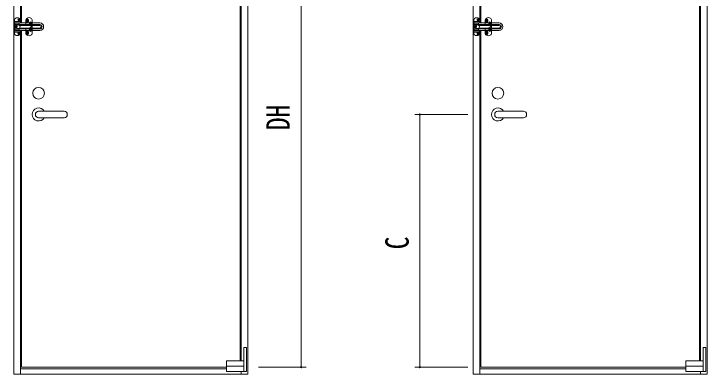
# Model space of a CAD drawing. Units: millimetres, scale not verified. Extents: x -397 to 397, y -282 to 282.
# Drawn here: x 123.7 to 254.1, y 146.2 to 213.9 of the extents above; entities that cross this region are included whole.
import ezdxf
from ezdxf.enums import TextEntityAlignment as Align

# ---------------------------------------------------------------- set-up
doc = ezdxf.new("R2010")
doc.units = ezdxf.units.MM
doc.header["$LTSCALE"] = 2
doc.layers.add('0-5_YKK_A1', color=4, linetype='Continuous', lineweight=18)
doc.layers.add('0-6_YKK_D', color=6, linetype='Continuous', lineweight=18)
doc.styles.add('ＭＳ ゴシック', font='')
doc.styles.get('ＭＳ ゴシック').set_extended_font_data('MS Gothic')

msp = doc.modelspace()

# ---------------------------------------------------------------- linework, layer by layer
at = {"layer": '0-5_YKK_A1'}
for p, q in [((210.053, 146.193), (210.053, 245.943)), ((254.053, 245.943), (254.053, 146.193)), ((123.68, 146.193), (123.68, 244.943)), ((167.68, 244.943), (167.68, 146.193)), ((211.303, 212.193), (211.303, 244.193)), ((211.503, 243.993), (211.503, 212.193)), ((124.93, 212.193), (124.93, 243.693)), ((125.13, 243.493), (125.13, 212.193)), ((252.603, 148.692), (252.603, 242.943)), ((252.803, 242.943), (252.803, 148.692)), ((166.23, 148.692), (166.23, 242.443)), ((166.43, 242.443), (166.43, 148.692)), ((123.805, 210.194), (123.805, 212.793)), ((124.483, 212.818), (124.53, 212.818)), ((124.483, 212.768), (124.53, 212.768)), ((124.58, 212.916), (124.58, 212.868)), ((124.58, 212.671), (124.58, 212.718)), ((124.63, 212.916), (124.63, 212.868)), ((124.63, 212.671), (124.63, 212.718)), ((124.728, 212.818), (124.68, 212.818)), ((124.728, 212.768), (124.68, 212.768)), ((124.905, 212.206), (124.905, 212.793)), ((125.955, 212.8), (125.955, 212.193)), ((126.055, 212.793), (126.055, 212.493)), ((126.133, 212.668), (126.18, 212.668)), ((126.133, 212.618), (126.18, 212.618)), ((126.23, 212.766), (126.23, 212.718)), ((126.23, 212.521), (126.23, 212.568)), ((126.28, 212.766), (126.28, 212.718)), ((126.28, 212.521), (126.28, 212.568)), ((126.378, 212.668), (126.33, 212.668)), ((126.378, 212.618), (126.33, 212.618)), ((126.455, 212.793), (126.455, 212.493)), ((127.105, 212.8), (127.105, 212.193)), ((210.178, 210.194), (210.178, 212.793)), ((210.856, 212.818), (210.903, 212.818)), ((210.856, 212.768), (210.903, 212.768)), ((210.953, 212.916), (210.953, 212.868)), ((210.953, 212.671), (210.953, 212.718)), ((211.003, 212.916), (211.003, 212.868)), ((211.003, 212.671), (211.003, 212.718)), ((211.101, 212.818), (211.053, 212.818)), ((211.101, 212.768), (211.053, 212.768)), ((211.278, 212.206), (211.278, 212.793)), ((212.328, 212.8), (212.328, 212.193)), ((212.428, 212.793), (212.428, 212.493)), ((212.506, 212.668), (212.553, 212.668)), ((212.506, 212.618), (212.553, 212.618)), ((212.603, 212.766), (212.603, 212.718)), ((212.603, 212.521), (212.603, 212.568)), ((212.653, 212.766), (212.653, 212.718)), ((212.653, 212.521), (212.653, 212.568)), ((212.751, 212.668), (212.703, 212.668)), ((212.751, 212.618), (212.703, 212.618)), ((212.828, 212.793), (212.828, 212.493)), ((213.478, 212.8), (213.478, 212.193)), ((124.905, 212.243), (123.805, 212.243)), ((124.83, 212.493), (123.88, 212.493)), ((123.88, 212.206), (124.68, 212.206)), ((123.88, 211.956), (123.88, 212.206)), ((123.955, 211.916), (123.955, 211.956)), ((123.955, 211.916), (124.505, 211.916)), ((123.983, 211.518), (124.03, 211.518)), ((123.983, 211.468), (124.03, 211.468)), ((124.08, 212.206), (124.08, 212.243)), ((124.08, 211.868), (124.08, 211.916)), ((124.08, 211.868), (124.38, 211.868)), ((124.08, 211.616), (124.08, 211.568)), ((124.08, 211.371), (124.08, 211.418)), ((124.13, 211.616), (124.13, 211.568)), ((124.13, 211.371), (124.13, 211.418)), ((124.38, 212.206), (124.38, 212.243)), ((124.38, 211.868), (124.38, 211.916)), ((124.505, 211.916), (124.505, 211.956)), ((124.593, 211.893), (128.58, 211.893)), ((124.68, 211.893), (124.68, 212.206)), ((128.58, 212.193), (124.68, 212.193)), ((124.98, 211.743), (124.713, 211.841)), ((124.98, 211.243), (124.713, 211.146)), ((124.891, 211.702), (125.374, 211.743)), ((124.891, 211.285), (125.374, 211.243)), ((124.905, 211.771), (124.905, 211.707)), ((124.905, 211.216), (124.905, 211.28)), ((124.93, 211.705), (124.93, 211.762)), ((124.93, 211.705), (124.93, 211.762)), ((124.93, 211.225), (124.93, 211.282)), ((124.93, 211.225), (124.93, 211.282)), ((124.98, 211.743), (128.58, 211.743)), ((124.98, 211.243), (128.58, 211.243)), ((125.13, 211.743), (125.13, 211.723)), ((125.13, 211.743), (125.13, 211.723)), ((125.13, 211.264), (125.13, 211.243)), ((125.13, 211.264), (125.13, 211.243)), ((125.374, 211.743), (125.955, 211.793)), ((125.374, 211.243), (125.955, 211.193)), ((125.955, 212.193), (125.955, 211.793)), ((126.605, 212.193), (126.605, 211.893)), ((126.683, 212.068), (126.73, 212.068)), ((126.683, 212.018), (126.73, 212.018)), ((126.78, 212.166), (126.78, 212.118)), ((126.78, 211.921), (126.78, 211.968)), ((126.83, 212.166), (126.83, 212.118)), ((126.83, 211.921), (126.83, 211.968)), ((126.928, 212.068), (126.88, 212.068)), ((126.928, 212.018), (126.88, 212.018)), ((127.005, 212.193), (127.005, 211.893)), ((127.105, 212.193), (127.105, 211.743)), ((211.278, 212.243), (210.178, 212.243)), ((211.203, 212.493), (210.253, 212.493)), ((210.253, 212.206), (211.053, 212.206)), ((210.253, 211.956), (210.253, 212.206)), ((210.328, 211.916), (210.328, 211.956)), ((210.328, 211.916), (210.878, 211.916)), ((210.356, 211.518), (210.403, 211.518)), ((210.356, 211.468), (210.403, 211.468)), ((210.453, 212.206), (210.453, 212.243)), ((210.453, 211.868), (210.453, 211.916)), ((210.453, 211.868), (210.753, 211.868)), ((210.453, 211.616), (210.453, 211.568)), ((210.453, 211.371), (210.453, 211.418)), ((210.503, 211.616), (210.503, 211.568)), ((210.503, 211.371), (210.503, 211.418)), ((210.753, 212.206), (210.753, 212.243)), ((210.753, 211.868), (210.753, 211.916)), ((210.878, 211.916), (210.878, 211.956)), ((210.966, 211.893), (214.953, 211.893)), ((211.053, 211.893), (211.053, 212.206)), ((214.953, 212.193), (211.053, 212.193)), ((211.353, 211.743), (211.086, 211.841)), ((211.353, 211.243), (211.086, 211.146)), ((211.264, 211.702), (211.747, 211.743)), ((211.264, 211.285), (211.747, 211.243)), ((211.278, 211.771), (211.278, 211.707)), ((211.278, 211.216), (211.278, 211.28)), ((211.303, 211.705), (211.303, 211.762)), ((211.303, 211.705), (211.303, 211.762)), ((211.303, 211.225), (211.303, 211.282)), ((211.303, 211.225), (211.303, 211.282)), ((211.353, 211.743), (214.953, 211.743)), ((211.353, 211.243), (214.953, 211.243)), ((211.503, 211.743), (211.503, 211.723)), ((211.503, 211.743), (211.503, 211.723)), ((211.503, 211.264), (211.503, 211.243)), ((211.503, 211.264), (211.503, 211.243)), ((211.747, 211.743), (212.328, 211.793)), ((211.747, 211.243), (212.328, 211.193)), ((212.328, 212.193), (212.328, 211.793)), ((212.978, 212.193), (212.978, 211.893)), ((213.056, 212.068), (213.103, 212.068)), ((213.056, 212.018), (213.103, 212.018)), ((213.153, 212.166), (213.153, 212.118)), ((213.153, 211.921), (213.153, 211.968)), ((213.203, 212.166), (213.203, 212.118)), ((213.203, 211.921), (213.203, 211.968)), ((213.301, 212.068), (213.253, 212.068)), ((213.301, 212.018), (213.253, 212.018)), ((213.378, 212.193), (213.378, 211.893)), ((213.478, 212.193), (213.478, 211.743)), ((124.905, 210.743), (123.805, 210.743)), ((123.88, 211.031), (124.53, 211.031)), ((124.83, 210.493), (123.88, 210.493)), ((123.955, 211.071), (124.505, 211.071)), ((123.955, 211.071), (123.955, 211.031)), ((124.08, 211.118), (124.08, 211.071)), ((124.08, 211.118), (124.38, 211.118)), ((124.08, 210.781), (124.08, 210.743)), ((124.38, 211.118), (124.38, 211.071)), ((124.38, 210.781), (124.38, 210.743)), ((124.483, 210.218), (124.53, 210.218)), ((124.483, 210.168), (124.53, 210.168)), ((124.505, 211.071), (124.505, 211.031)), ((124.58, 210.316), (124.58, 210.268)), ((124.58, 210.071), (124.58, 210.118)), ((124.63, 210.316), (124.63, 210.268)), ((124.63, 210.071), (124.63, 210.118)), ((124.68, 211.093), (124.68, 210.781)), ((128.58, 210.793), (124.68, 210.793)), ((124.728, 210.218), (124.68, 210.218)), ((124.728, 210.168), (124.68, 210.168)), ((124.905, 210.194), (124.905, 210.781)), ((124.93, 147.193), (124.93, 210.793)), ((125.13, 210.793), (125.13, 147.493)), ((125.955, 211.193), (125.955, 210.793)), ((125.955, 210.793), (125.955, 210.187)), ((126.055, 210.193), (126.055, 210.493)), ((126.133, 210.368), (126.18, 210.368)), ((126.133, 210.318), (126.18, 210.318)), ((126.23, 210.466), (126.23, 210.418)), ((126.23, 210.221), (126.23, 210.268)), ((126.28, 210.466), (126.28, 210.418)), ((126.28, 210.221), (126.28, 210.268)), ((126.378, 210.368), (126.33, 210.368)), ((126.378, 210.318), (126.33, 210.318)), ((126.455, 210.193), (126.455, 210.493)), ((126.605, 210.793), (126.605, 211.093)), ((126.683, 210.968), (126.73, 210.968)), ((126.683, 210.918), (126.73, 210.918)), ((126.78, 211.066), (126.78, 211.018)), ((126.78, 210.821), (126.78, 210.868)), ((126.83, 211.066), (126.83, 211.018)), ((126.83, 210.821), (126.83, 210.868)), ((126.928, 210.968), (126.88, 210.968)), ((126.928, 210.918), (126.88, 210.918)), ((127.005, 210.793), (127.005, 211.093)), ((211.278, 210.743), (210.178, 210.743)), ((210.253, 211.031), (210.903, 211.031)), ((211.203, 210.493), (210.253, 210.493)), ((210.328, 211.071), (210.878, 211.071)), ((210.328, 211.071), (210.328, 211.031)), ((210.453, 211.118), (210.453, 211.071)), ((210.453, 211.118), (210.753, 211.118)), ((210.453, 210.781), (210.453, 210.743)), ((210.753, 211.118), (210.753, 211.071)), ((210.753, 210.781), (210.753, 210.743)), ((210.856, 210.218), (210.903, 210.218)), ((210.856, 210.168), (210.903, 210.168)), ((210.878, 211.071), (210.878, 211.031)), ((210.953, 210.316), (210.953, 210.268)), ((210.953, 210.071), (210.953, 210.118)), ((211.003, 210.316), (211.003, 210.268)), ((211.003, 210.071), (211.003, 210.118)), ((211.053, 211.093), (211.053, 210.781)), ((214.953, 210.793), (211.053, 210.793)), ((211.101, 210.218), (211.053, 210.218)), ((211.101, 210.168), (211.053, 210.168)), ((211.278, 210.194), (211.278, 210.781)), ((211.303, 147.193), (211.303, 210.793)), ((211.503, 210.793), (211.503, 147.493)), ((212.328, 211.193), (212.328, 210.793)), ((212.328, 210.793), (212.328, 210.187)), ((212.428, 210.193), (212.428, 210.493)), ((212.506, 210.368), (212.553, 210.368)), ((212.506, 210.318), (212.553, 210.318)), ((212.603, 210.466), (212.603, 210.418)), ((212.603, 210.221), (212.603, 210.268)), ((212.653, 210.466), (212.653, 210.418)), ((212.653, 210.221), (212.653, 210.268)), ((212.751, 210.368), (212.703, 210.368)), ((212.751, 210.318), (212.703, 210.318)), ((212.828, 210.193), (212.828, 210.493)), ((212.978, 210.793), (212.978, 211.093)), ((213.056, 210.968), (213.103, 210.968)), ((213.056, 210.918), (213.103, 210.918)), ((213.153, 211.066), (213.153, 211.018)), ((213.153, 210.821), (213.153, 210.868)), ((213.203, 211.066), (213.203, 211.018)), ((213.203, 210.821), (213.203, 210.868)), ((213.301, 210.968), (213.253, 210.968)), ((213.301, 210.918), (213.253, 210.918)), ((213.378, 210.793), (213.378, 211.093)), ((133.13, 195.593), (128.33, 195.593)), ((219.503, 195.593), (214.703, 195.593)), ((128.33, 194.393), (133.13, 194.393)), ((214.703, 194.393), (219.503, 194.393)), ((166.93, 151.207), (166.93, 146.692)), ((253.303, 151.207), (253.303, 146.692)), ((163.68, 146.692), (163.68, 148.692)), ((163.68, 148.692), (166.93, 148.692)), ((250.053, 146.692), (250.053, 148.692)), ((250.053, 148.692), (253.303, 148.692)), ((125.13, 147.493), (163.68, 147.493)), ((163.68, 147.692), (166.93, 147.692)), ((211.503, 147.493), (250.053, 147.493)), ((250.053, 147.692), (253.303, 147.692)), ((167.68, 146.193), (123.68, 146.193)), ((163.68, 147.193), (124.93, 147.193)), ((124.93, 147.193), (124.93, 146.193)), ((167.43, 146.692), (163.68, 146.692)), ((166.43, 146.693), (166.43, 146.193)), ((254.053, 146.193), (210.053, 146.193)), ((250.053, 147.193), (211.303, 147.193)), ((211.303, 147.193), (211.303, 146.193)), ((253.803, 146.692), (250.053, 146.692)), ((252.803, 146.693), (252.803, 146.193))]:
    msp.add_line(p, q, dxfattribs=at)
for points in [[(123.88, 211.956), (124.53, 211.956), (124.593, 211.893)], [(127.105, 211.743), (127.105, 211.243), (127.105, 210.793), (127.105, 210.187)], [(210.253, 211.956), (210.903, 211.956), (210.966, 211.893)], [(213.478, 211.743), (213.478, 211.243), (213.478, 210.793), (213.478, 210.187)], [(123.88, 211.031), (123.88, 210.781), (124.68, 210.781)], [(124.53, 211.031), (124.593, 211.093), (128.58, 211.093)], [(210.253, 211.031), (210.253, 210.781), (211.053, 210.781)], [(210.903, 211.031), (210.966, 211.093), (214.953, 211.093)], [(166.93, 151.207), (167.43, 151.207), (167.43, 146.692)], [(253.303, 151.207), (253.803, 151.207), (253.803, 146.692)]]:
    msp.add_lwpolyline(points, dxfattribs=at)
for centre, radius in [((124.605, 212.793), 0.2), ((126.255, 212.643), 0.175), ((210.978, 212.793), 0.2), ((212.628, 212.643), 0.175), ((124.505, 211.493), 0.35), ((126.805, 212.043), 0.175), ((210.878, 211.493), 0.35), ((213.178, 212.043), 0.175), ((124.605, 210.193), 0.2), ((126.255, 210.343), 0.175), ((126.805, 210.943), 0.175), ((210.978, 210.193), 0.2), ((212.628, 210.343), 0.175), ((213.178, 210.943), 0.175), ((128.33, 198.993), 1.1), ((128.33, 198.993), 1.1), ((214.703, 198.993), 1.1), ((214.703, 198.993), 1.1)]:
    msp.add_circle(centre, radius, dxfattribs=at)
for centre, radius, start, end in [((124.105, 212.793), 0.3, 123.74895, 180), ((124.355, 212.418), 0.75, 56.25104, 123.74896), ((124.605, 212.793), 0.125, 168.46304, 191.53695), ((124.53, 212.868), 0.05, 269.99999, 359.99999), ((124.53, 212.718), 0.05, 359.99999, 89.99999), ((124.605, 212.793), 0.125, 78.46304, 101.53695), ((124.605, 212.793), 0.125, 258.46304, 281.53695), ((124.68, 212.868), 0.05, 179.99999, 269.99999), ((124.68, 212.718), 0.05, 89.99999, 179.99999), ((124.605, 212.793), 0.125, 348.46304, 11.53696), ((124.605, 212.793), 0.3, 0, 56.25105), ((126.255, 212.8), 0.3, 127.66988, 180), ((126.255, 212.793), 0.2, 0, 180), ((126.53, 212.443), 0.75, 52.33011, 127.66989), ((126.255, 212.643), 0.125, 168.46304, 191.53696), ((126.255, 212.793), 0.105, 0, 180), ((126.18, 212.718), 0.05, 270, 0), ((126.18, 212.568), 0.05, 0, 90), ((126.255, 212.643), 0.125, 78.46304, 101.53696), ((126.255, 212.643), 0.125, 258.46304, 281.53696), ((126.33, 212.718), 0.05, 180.00001, 270), ((126.33, 212.568), 0.05, 90, 180.00001), ((126.255, 212.643), 0.125, 348.46304, 11.53696), ((126.805, 212.8), 0.3, 0, 52.33012), ((210.478, 212.793), 0.3, 123.74895, 180), ((210.728, 212.418), 0.75, 56.25104, 123.74896), ((210.978, 212.793), 0.125, 168.46304, 191.53695), ((210.903, 212.868), 0.05, 269.99999, 359.99999), ((210.903, 212.718), 0.05, 359.99999, 89.99999), ((210.978, 212.793), 0.125, 78.46304, 101.53695), ((210.978, 212.793), 0.125, 258.46304, 281.53695), ((211.053, 212.868), 0.05, 179.99999, 269.99999), ((211.053, 212.718), 0.05, 89.99999, 179.99999), ((210.978, 212.793), 0.125, 348.46304, 11.53696), ((210.978, 212.793), 0.3, 0, 56.25105), ((212.628, 212.8), 0.3, 127.66988, 180), ((212.628, 212.793), 0.2, 0, 180), ((212.903, 212.443), 0.75, 52.33011, 127.66989), ((212.628, 212.643), 0.125, 168.46304, 191.53696), ((212.628, 212.793), 0.105, 0, 180), ((212.553, 212.718), 0.05, 270, 0), ((212.553, 212.568), 0.05, 0, 90), ((212.628, 212.643), 0.125, 78.46304, 101.53696), ((212.628, 212.643), 0.125, 258.46304, 281.53696), ((212.703, 212.718), 0.05, 180.00001, 270), ((212.703, 212.568), 0.05, 90, 180.00001), ((212.628, 212.643), 0.125, 348.46304, 11.53696), ((213.178, 212.8), 0.3, 0, 52.33012), ((123.88, 212.418), 0.075, 90, 180), ((124.105, 211.493), 0.2, 61.02842, 298.97158), ((124.105, 211.493), 0.125, 168.46306, 191.53694), ((124.03, 211.568), 0.05, 270, 0), ((124.03, 211.418), 0.05, 0, 90), ((124.105, 211.493), 0.125, 78.46306, 101.53694), ((124.105, 211.493), 0.125, 258.46306, 281.53694), ((124.18, 211.568), 0.05, 180, 241.79689), ((124.18, 211.418), 0.05, 118.20311, 180), ((124.105, 211.493), 0.2, 298.97158, 61.02842), ((124.73, 211.888), 0.05, 180, 249.99979), ((124.874, 211.901), 0.2, 227.852, 274.91546), ((124.874, 211.086), 0.2, 85.08454, 132.148), ((124.83, 212.418), 0.075, 0, 90), ((125.917, 209.294), 2.5, 78.48849, 89.12979), ((125.917, 213.693), 2.5, 270.87021, 281.51151), ((126.255, 212.493), 0.2, 180, 0), ((126.255, 212.493), 0.105, 180, 0), ((125.917, 209.294), 2.5, 61.62846, 78.48849), ((125.917, 213.693), 2.5, 281.51151, 298.37154), ((126.805, 212.193), 0.2, 0, 180), ((126.805, 211.893), 0.2, 180, 228.59037), ((126.805, 211.093), 0.2, 131.40963, 180), ((126.805, 211.893), 0.2, 228.59037, 311.40963), ((126.805, 211.093), 0.2, 48.59037, 131.40963), ((126.805, 212.043), 0.125, 168.46304, 191.53696), ((126.805, 212.193), 0.105, 0, 180), ((126.805, 211.893), 0.105, 180, 0), ((126.805, 212.043), 0.175, 58.99732, 121.00268), ((126.73, 212.118), 0.05, 270, 0), ((126.73, 211.968), 0.05, 0, 90), ((126.805, 212.043), 0.125, 78.46304, 101.53696), ((126.805, 212.043), 0.125, 258.46304, 281.53696), ((126.88, 212.118), 0.05, 180.00001, 270), ((126.88, 211.968), 0.05, 90, 180.00001), ((126.805, 212.043), 0.125, 348.46304, 11.53696), ((126.805, 211.893), 0.2, 311.40963, 0), ((126.805, 211.093), 0.2, 0, 48.59037), ((128.58, 211.493), 0.7, 270, 90), ((128.58, 211.493), 0.4, 270, 90), ((128.58, 211.493), 0.25, 270, 90), ((210.253, 212.418), 0.075, 90, 180), ((210.478, 211.493), 0.2, 61.02842, 298.97158), ((210.478, 211.493), 0.125, 168.46306, 191.53694), ((210.403, 211.568), 0.05, 270, 0), ((210.403, 211.418), 0.05, 0, 90), ((210.478, 211.493), 0.125, 78.46306, 101.53694), ((210.478, 211.493), 0.125, 258.46306, 281.53694), ((210.553, 211.568), 0.05, 180, 241.79689), ((210.553, 211.418), 0.05, 118.20311, 180), ((210.478, 211.493), 0.2, 298.97158, 61.02842), ((211.103, 211.888), 0.05, 180, 249.99979), ((211.247, 211.901), 0.2, 227.852, 274.91546), ((211.247, 211.086), 0.2, 85.08454, 132.148), ((211.203, 212.418), 0.075, 0, 90), ((212.29, 209.294), 2.5, 78.48849, 89.12979), ((212.29, 213.693), 2.5, 270.87021, 281.51151), ((212.628, 212.493), 0.2, 180, 0), ((212.628, 212.493), 0.105, 180, 0), ((212.29, 209.294), 2.5, 61.62846, 78.48849), ((212.29, 213.693), 2.5, 281.51151, 298.37154), ((213.178, 212.193), 0.2, 0, 180), ((213.178, 211.893), 0.2, 180, 228.59037), ((213.178, 211.093), 0.2, 131.40963, 180), ((213.178, 211.893), 0.2, 228.59037, 311.40963), ((213.178, 211.093), 0.2, 48.59037, 131.40963), ((213.178, 212.043), 0.125, 168.46304, 191.53696), ((213.178, 212.193), 0.105, 0, 180), ((213.178, 211.893), 0.105, 180, 0), ((213.178, 212.043), 0.175, 58.99732, 121.00268), ((213.103, 212.118), 0.05, 270, 0), ((213.103, 211.968), 0.05, 0, 90), ((213.178, 212.043), 0.125, 78.46304, 101.53696), ((213.178, 212.043), 0.125, 258.46304, 281.53696), ((213.253, 212.118), 0.05, 180.00001, 270), ((213.253, 211.968), 0.05, 90, 180.00001), ((213.178, 212.043), 0.125, 348.46304, 11.53696), ((213.178, 211.893), 0.2, 311.40963, 0), ((213.178, 211.093), 0.2, 0, 48.59037), ((214.953, 211.493), 0.7, 270, 90), ((214.953, 211.493), 0.4, 270, 90), ((214.953, 211.493), 0.25, 270, 90), ((123.88, 210.568), 0.075, 180, 270), ((124.105, 210.194), 0.3, 180, 236.25105), ((124.355, 210.568), 0.75, 236.25104, 303.74896), ((124.605, 210.193), 0.125, 168.46304, 191.53695), ((124.53, 210.268), 0.05, 269.99999, 359.99999), ((124.53, 210.118), 0.05, 359.99999, 89.99999), ((124.605, 210.193), 0.125, 78.46304, 101.53695), ((124.605, 210.193), 0.125, 258.46304, 281.53695), ((124.68, 210.268), 0.05, 179.99999, 269.99999), ((124.68, 210.118), 0.05, 89.99999, 179.99999), ((124.73, 211.099), 0.05, 110.00021, 180), ((124.605, 210.193), 0.125, 348.46304, 11.53696), ((124.605, 210.194), 0.3, 303.74895, 0), ((124.83, 210.568), 0.075, 270, 0), ((126.255, 210.187), 0.3, 180, 232.33012), ((126.255, 210.493), 0.2, 0, 180), ((126.255, 210.193), 0.2, 180, 0), ((126.53, 210.543), 0.75, 232.33011, 307.66989), ((126.255, 210.343), 0.125, 168.46304, 191.53696), ((126.255, 210.493), 0.105, 0, 180), ((126.255, 210.193), 0.105, 180, 0), ((126.18, 210.418), 0.05, 270, 0), ((126.18, 210.268), 0.05, 0, 90), ((126.255, 210.343), 0.125, 78.46304, 101.53696), ((126.255, 210.343), 0.125, 258.46304, 281.53696), ((126.33, 210.418), 0.05, 180.00001, 270), ((126.33, 210.268), 0.05, 90, 180.00001), ((126.255, 210.343), 0.125, 348.46304, 11.53696), ((126.805, 210.793), 0.2, 180, 0), ((126.805, 210.943), 0.125, 168.46304, 191.53696), ((126.805, 211.093), 0.105, 0, 180), ((126.805, 210.793), 0.105, 180, 0), ((126.805, 210.943), 0.175, 238.99732, 301.00268), ((126.73, 211.018), 0.05, 270, 0), ((126.73, 210.868), 0.05, 0, 90), ((126.805, 210.943), 0.125, 78.46304, 101.53696), ((126.805, 210.943), 0.125, 258.46304, 281.53696), ((126.88, 211.018), 0.05, 180.00001, 270), ((126.88, 210.868), 0.05, 90, 180.00001), ((126.805, 210.943), 0.125, 348.46304, 11.53696), ((126.805, 210.187), 0.3, 307.66988, 0), ((210.253, 210.568), 0.075, 180, 270), ((210.478, 210.194), 0.3, 180, 236.25105), ((210.728, 210.568), 0.75, 236.25104, 303.74896), ((210.978, 210.193), 0.125, 168.46304, 191.53695), ((210.903, 210.268), 0.05, 269.99999, 359.99999), ((210.903, 210.118), 0.05, 359.99999, 89.99999), ((210.978, 210.193), 0.125, 78.46304, 101.53695), ((210.978, 210.193), 0.125, 258.46304, 281.53695), ((211.053, 210.268), 0.05, 179.99999, 269.99999), ((211.053, 210.118), 0.05, 89.99999, 179.99999), ((211.103, 211.099), 0.05, 110.00021, 180), ((210.978, 210.193), 0.125, 348.46304, 11.53696), ((210.978, 210.194), 0.3, 303.74895, 0), ((211.203, 210.568), 0.075, 270, 0), ((212.628, 210.187), 0.3, 180, 232.33012), ((212.628, 210.493), 0.2, 0, 180), ((212.628, 210.193), 0.2, 180, 0), ((212.903, 210.543), 0.75, 232.33011, 307.66989), ((212.628, 210.343), 0.125, 168.46304, 191.53696), ((212.628, 210.493), 0.105, 0, 180), ((212.628, 210.193), 0.105, 180, 0), ((212.553, 210.418), 0.05, 270, 0), ((212.553, 210.268), 0.05, 0, 90), ((212.628, 210.343), 0.125, 78.46304, 101.53696), ((212.628, 210.343), 0.125, 258.46304, 281.53696), ((212.703, 210.418), 0.05, 180.00001, 270), ((212.703, 210.268), 0.05, 90, 180.00001), ((212.628, 210.343), 0.125, 348.46304, 11.53696), ((213.178, 210.793), 0.2, 180, 0), ((213.178, 210.943), 0.125, 168.46304, 191.53696), ((213.178, 211.093), 0.105, 0, 180), ((213.178, 210.793), 0.105, 180, 0), ((213.178, 210.943), 0.175, 238.99732, 301.00268), ((213.103, 211.018), 0.05, 270, 0), ((213.103, 210.868), 0.05, 0, 90), ((213.178, 210.943), 0.125, 78.46304, 101.53696), ((213.178, 210.943), 0.125, 258.46304, 281.53696), ((213.253, 211.018), 0.05, 180.00001, 270), ((213.253, 210.868), 0.05, 90, 180.00001), ((213.178, 210.943), 0.125, 348.46304, 11.53696), ((213.178, 210.187), 0.3, 307.66988, 0), ((128.33, 194.993), 1.225, 29.3272, 330.67287), ((128.33, 194.993), 0.6, 90, 270), ((128.33, 194.993), 0.6, 90, 270), ((133.13, 194.993), 0.6, 270, 90), ((214.703, 194.993), 1.225, 29.3272, 330.67287), ((214.703, 194.993), 0.6, 90, 270), ((214.703, 194.993), 0.6, 90, 270), ((219.503, 194.993), 0.6, 270, 90)]:
    msp.add_arc(centre, radius, start, end, dxfattribs=at)
at = {"layer": '0-6_YKK_D'}
for p, q in [((177.68, 243.493), (177.68, 147.493)), ((209.053, 194.993), (199.053, 194.993)), ((200.053, 194.993), (200.053, 147.493)), ((169.68, 147.493), (178.68, 147.493)), ((209.053, 147.493), (199.053, 147.493))]:
    msp.add_line(p, q, dxfattribs=at)
for centre, start, end in [((200.053, 194.993), 90, 270), ((200.053, 194.993), 270, 90), ((177.68, 147.493), 90, 270), ((177.68, 147.493), 270, 90), ((200.053, 147.493), 90, 270), ((200.053, 147.493), 270, 90)]:
    msp.add_arc(centre, 0.106, start, end, dxfattribs=at)

# ---------------------------------------------------------------- texts
at = {"layer": '0-6_YKK_D', "style": 'ＭＳ ゴシック', "width": 0.8}
for s, p in [('DH', (176.88, 192.043)), ('C', (199.253, 169.65))]:
    msp.add_text(s, height=4.399, rotation=90, dxfattribs=at).set_placement(p, align=Align.BOTTOM_LEFT)

doc.saveas('drawing.dxf')
